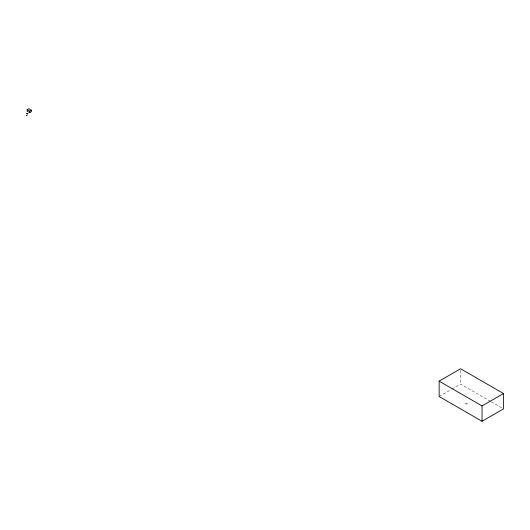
<?xml version="1.0" encoding="UTF-8"?>
<svg xmlns="http://www.w3.org/2000/svg" width="530" height="530" viewBox="0 0 530 530"><rect width="100%" height="100%" fill="white"/><g stroke="black" fill="none" stroke-linecap="round" stroke-linejoin="round"><path stroke-width="0.4" stroke-dasharray="2.65 1.99" d="M439.145 396.506L451.302 389.49M452.017 389.073L460.596 384.117L490.628 401.462M491.343 401.873L503.5 408.888M460.596 370.377L460.596 384.117M467.202 403.376L466.354 404.125L464.737 403.33L466.234 402.926L467.202 403.376"/><path stroke-width="0.79" d="M27.143 109.717L28.858 108.723L31.436 110.214L31.436 111.697L29.72 112.691L27.143 111.201L27.143 109.717L29.72 111.201L31.436 110.214M26.931 113.46L27.785 113.552L27.441 114.049L26.931 113.46L27.785 113.552M26.931 113.751L27.785 113.851M26.5 115.242L26.931 115.288M26.5 115.388L26.931 115.441M439.145 381.15L460.596 368.761L503.5 393.532L503.5 408.888L482.048 421.277L439.145 396.506L439.145 381.15L482.048 405.92L503.5 393.532M482.048 405.92L482.048 421.277M29.72 111.201L29.72 112.691"/></g></svg>
